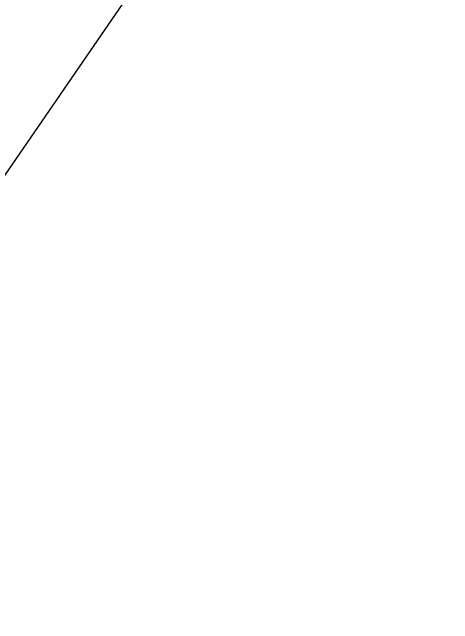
# Model space of a CAD drawing. Header units: metres. Extents: x 286532 to 329498, y 7396783 to 7466136.
# Drawn here: x 323245.04 to 323253.09, y 7401079.92 to 7401091.1 of the extents above; entities that cross this region are included whole.
import ezdxf

# ---------------------------------------------------------------- set-up
doc = ezdxf.new("R2010")
doc.units = ezdxf.units.M
doc.header["$LTSCALE"] = 10
doc.layers.get('0').update_dxf_attribs({"color": 255})
doc.layers.add('_  ARQ-AUX-001', color=1, linetype='Continuous', lineweight=5)
doc.layers.add('_AUX-PLATAFORMA COTAS', color=1, linetype='Continuous', lineweight=25)
doc.styles.get("Standard").update_dxf_attribs({"font": 'arial.ttf'})
doc.dimstyles.new('ISO-25', dxfattribs={"dimtxt": 2.5, "dimasz": 2.5, "dimexe": 1.25, "dimexo": 0.625, "dimtad": 1, "dimtxsty": 'Standard', "dimcen": 2.5, "dimadec": 0, "dimazin": 0, "dimtfac": 1, "dimtmove": 0, "dimatfit": 3, "dimfxl": 1, "dimarcsym": 0})

# ---------------------------------------------------------------- blocks, each defined once
blk = doc.blocks.new('estação_pirituba')
at = {"layer": '_  ARQ-AUX-001'}
for p, q in [((64.007, 29.718), (68.383, 36.085)), ((57.795, 20.681), (68.291, 35.952))]:
    blk.add_line(p, q, dxfattribs=at)
blk = doc.blocks.new('_ArchTick')
at = {"color": 0, "linetype": 'ByBlock', "const_width": 0.15}
blk.add_lwpolyline([(-0.5, -0.5), (0.5, 0.5)], dxfattribs=at)
blk = doc.blocks.new('*D111')
at = {"layer": '_AUX-PLATAFORMA COTAS', "color": 0, "lineweight": -2, "ltscale": 0.05, "transparency": 16777216}
for p, q in [((323114.478, 7401124.718), (323091.42, 7401092.016)), ((323247.422, 7400983.55), (323092.141, 7401093.038)), ((323269.76, 7401015.23), (323246.702, 7400982.528))]:
    blk.add_line(p, q, dxfattribs=at)
at = {"layer": 'Defpoints', "color": 0, "ltscale": 0.05, "transparency": 16777216}
for p in [(323117.359, 7401128.804), (323092.141, 7401093.038), (323272.641, 7401019.316)]:
    blk.add_point(p, dxfattribs=at)
at = {"layer": '_AUX-PLATAFORMA COTAS', "color": 0, "lineweight": -2, "ltscale": 0.05, "transparency": 16777216, "xscale": 2.5, "yscale": 2.5, "zscale": 2.5}
for p, rotation in [((323092.141, 7401093.038), 144.8126009631448), ((323247.422, 7400983.55), 324.8126009631449)]:
    blk.add_blockref('_ArchTick', p, dxfattribs=dict(at, rotation=rotation))
at = {"layer": '_AUX-PLATAFORMA COTAS', "color": 0, "ltscale": 0.05, "transparency": 16777216, "insert": (323168.244, 7401036.114), "char_height": 4, "attachment_point": 5, "rotation": 144.8126}
blk.add_mtext('190', dxfattribs=at)
blk = doc.blocks.new('*D119')
at = {"layer": '_AUX-PLATAFORMA COTAS', "color": 0, "lineweight": -2, "ltscale": 0.05, "transparency": 16777216}
for p, q in [((323136.751, 7401136.749), (323154.976, 7401162.648)), ((323154.257, 7401161.625), (323301.462, 7401058.036)), ((323283.957, 7401033.16), (323302.182, 7401059.058))]:
    blk.add_line(p, q, dxfattribs=at)
at = {"layer": 'Defpoints', "color": 0, "ltscale": 0.05, "transparency": 16777216}
for p in [(323133.873, 7401132.66), (323301.462, 7401058.036), (323281.079, 7401029.071)]:
    blk.add_point(p, dxfattribs=at)
at = {"layer": '_AUX-PLATAFORMA COTAS', "color": 0, "lineweight": -2, "ltscale": 0.05, "transparency": 16777216, "xscale": 2.5, "yscale": 2.5, "zscale": 2.5}
for p, rotation in [((323154.257, 7401161.625), 144.8657521166243), ((323301.462, 7401058.036), 324.8657521166243)]:
    blk.add_blockref('_ArchTick', p, dxfattribs=dict(at, rotation=rotation))
at = {"layer": '_AUX-PLATAFORMA COTAS', "color": 0, "ltscale": 0.05, "transparency": 16777216, "insert": (323229.394, 7401112.012), "char_height": 4, "attachment_point": 5, "rotation": 144.8658}
blk.add_mtext('180', dxfattribs=at)

msp = doc.modelspace()

# ---------------------------------------------------------------- block references
msp.add_blockref('estação_pirituba', (323180.312, 7401057.55))

# ---------------------------------------------------------------- dimensions: what is measured, and where the dimension line sits
at = {"layer": '_AUX-PLATAFORMA COTAS', "ltscale": 0.05}
for p1, p2, distance, picture, middle in [((323133.873, 7401132.66), (323281.079, 7401029.071), 35.419, '*D119', (323229.394, 7401112.012)), ((323272.641, 7401019.316), (323117.359, 7401128.804), 43.763, '*D111', (323168.244, 7401036.114))]:
    dim = msp.add_aligned_dim(p1=p1, p2=p2, distance=distance, dimstyle='ISO-25', override={"dimtxt": 4, "dimexo": 5, "dimtad": 2, "dimblk1": 'ArchTick', "dimblk2": 'ArchTick', "dimsah": 1}, dxfattribs=at)
    dim.commit()
    dim.dimension.update_dxf_attribs({"geometry": picture, "text_midpoint": middle})

doc.saveas('drawing.dxf')
